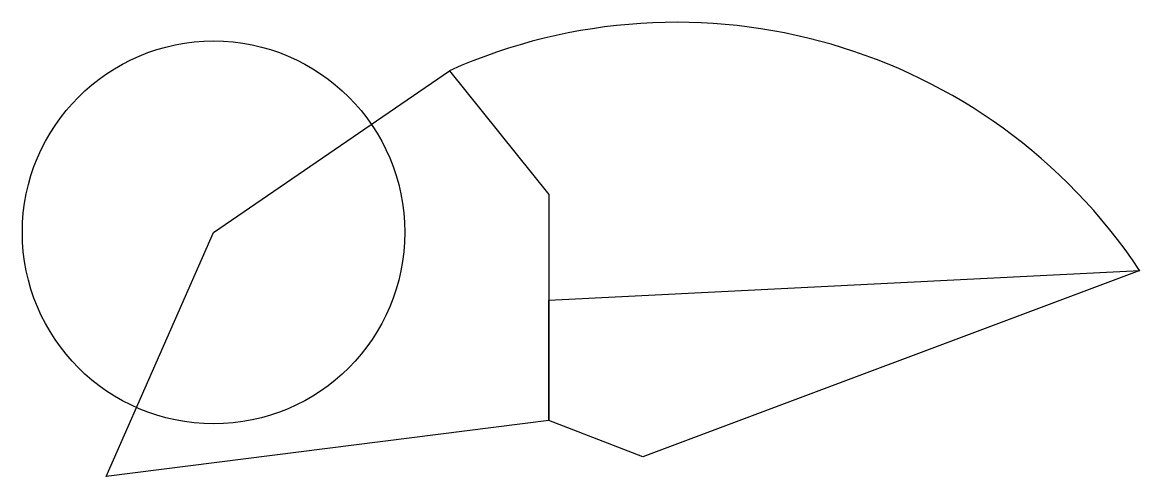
# Model space of a CAD drawing. Extents: x 895 to 3688, y 1206 to 2340.
import ezdxf

# ---------------------------------------------------------------- set-up
doc = ezdxf.new("R2010")
doc.units = 0
doc.layers.add('Default', color=7, linetype='Continuous')

msp = doc.modelspace()

# ---------------------------------------------------------------- linework, layer by layer
at = {"layer": 'Default'}
for p, q in [((1373.4, 1815.7), (1963.4, 2219.5)), ((1963.4, 2219.5), (2211, 1910.4)), ((2211, 1910.4), (2211, 1345.9)), ((1105.2, 1205.8), (1373.4, 1815.7)), ((2211, 1646.7), (3688.1, 1720.9)), ((3688.1, 1720.9), (2446.1, 1255.3)), ((2211, 1345.9), (2211, 1646.7)), ((2211, 1345.9), (1105.2, 1205.8)), ((2446.1, 1255.3), (2211, 1345.9))]:
    msp.add_line(p, q, dxfattribs=at)
msp.add_circle((1373.4, 1815.7), 478, dxfattribs=at)
msp.add_arc((2530.3, 948.4), 1391.8, 33.7116, 114.039, dxfattribs=at)

doc.saveas('drawing.dxf')
